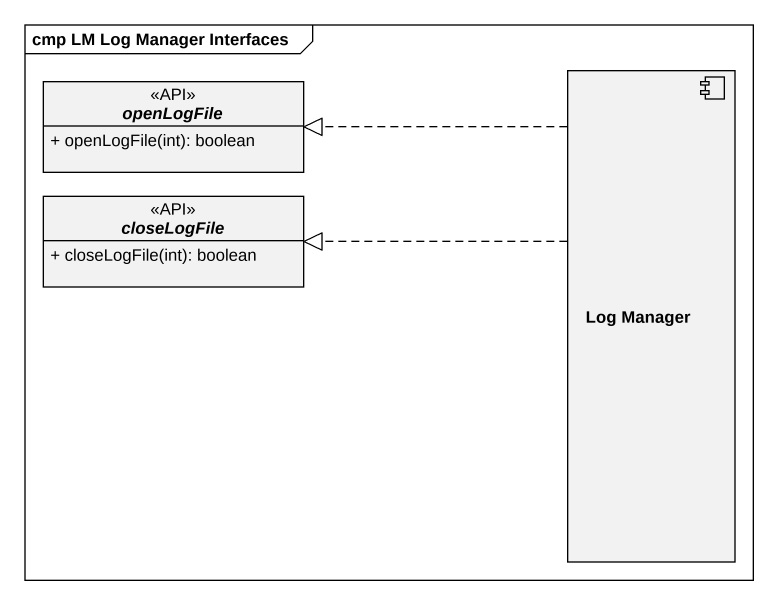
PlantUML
@startuml
mainframe cmp LM Log Manager Interfaces
allowmixing
hide circle
hide empty members
skinparam classAttributeIconSize 0
interface openLogFile <<API>> {
  + openLogFile(int): boolean
}
component "Log Manager" as Log_Manager
interface closeLogFile <<API>> {
  + closeLogFile(int): boolean
}
Log_Manager .left.|> openLogFile
Log_Manager .left.|> closeLogFile
@enduml
